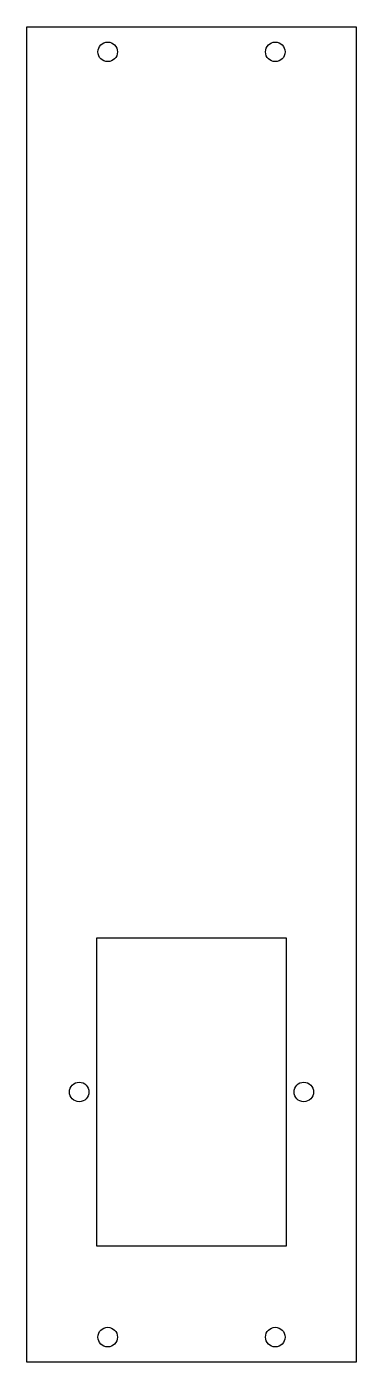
# Model space of a CAD drawing. Header units: millimetres. Extents: x -556 to -497, y 107 to 346.
import ezdxf

# ---------------------------------------------------------------- set-up
doc = ezdxf.new("R2010")
doc.units = ezdxf.units.MM
doc.layers.get('0').update_dxf_attribs({"linetype": 'CONTINUOUS'})

msp = doc.modelspace()

# ---------------------------------------------------------------- linework, layer by layer
for points in [[(-555.85, 107.19), (-555.85, 346.09), (-496.85, 346.09), (-496.85, 107.19)], [(-543.35, 128.04), (-509.35, 128.04), (-509.35, 183.04), (-543.35, 183.04)]]:
    msp.add_lwpolyline(points, close=True)
for centre in [(-541.35, 341.59), (-511.35, 341.59), (-546.45, 155.54), (-506.25, 155.54), (-541.35, 111.69), (-511.35, 111.69)]:
    msp.add_circle(centre, 1.75)

doc.saveas('drawing.dxf')
